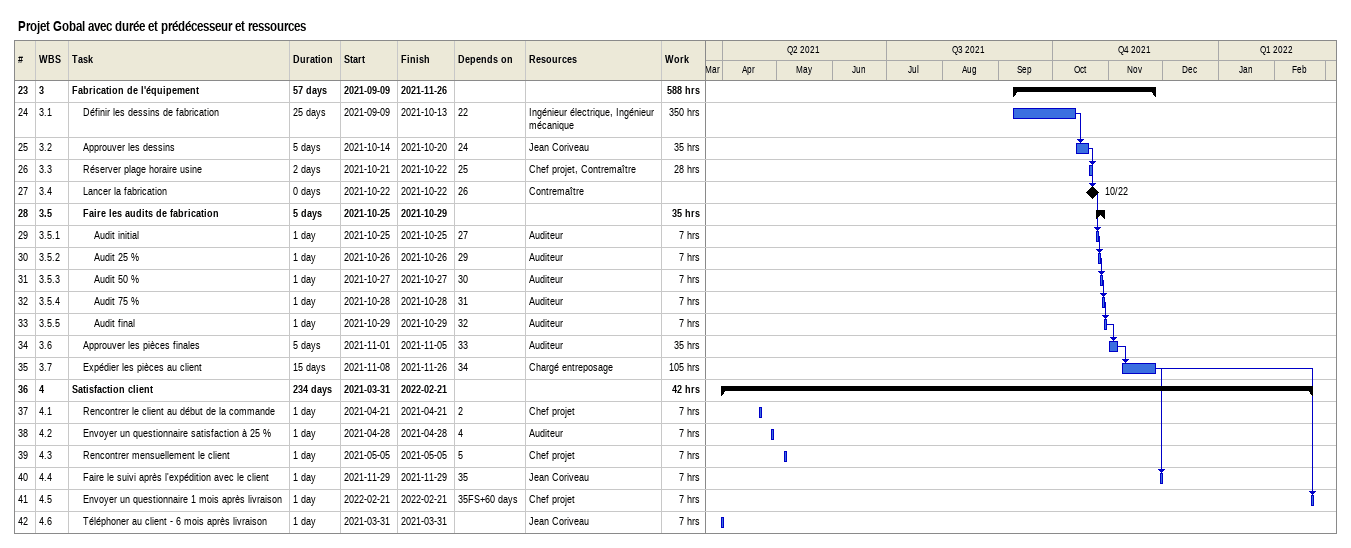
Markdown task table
Projet Gobal avec durée et prédécesseur et ressources

| ID | WBS | Task | Duration | Start | Finish | Predecessors | Resources | Work (h) |
|---|---|---|---|---|---|---|---|---|
| 23 | 3 | **Fabrication de l'équipement** | 57d | 2021-09-09 | 2021-11-26 |  |  | 588 |
| 24 | 3.1 | Définir les dessins de fabrication | 25d | 2021-09-09 | 2021-10-13 | 22 | Ingénieur électrique, Ingénieur mécanique | 350 |
| 25 | 3.2 | Approuver les dessins | 5d | 2021-10-14 | 2021-10-20 | 24 | Jean Coriveau | 35 |
| 26 | 3.3 | Réserver plage horaire usine | 2d | 2021-10-21 | 2021-10-22 | 25 | Chef projet, Contremaître | 28 |
| 27 | 3.4 | Lancer la fabrication | 0d | 2021-10-22 | 2021-10-22 | 26 | Contremaître |  |
| 28 | 3.5 | **Faire les audits de fabrication** | 5d | 2021-10-25 | 2021-10-29 |  |  | 35 |
| 29 | 3.5.1 | Audit initial | 1d | 2021-10-25 | 2021-10-25 | 27 | Auditeur | 7 |
| 30 | 3.5.2 | Audit 25 % | 1d | 2021-10-26 | 2021-10-26 | 29 | Auditeur | 7 |
| 31 | 3.5.3 | Audit 50 % | 1d | 2021-10-27 | 2021-10-27 | 30 | Auditeur | 7 |
| 32 | 3.5.4 | Audit 75 % | 1d | 2021-10-28 | 2021-10-28 | 31 | Auditeur | 7 |
| 33 | 3.5.5 | Audit final | 1d | 2021-10-29 | 2021-10-29 | 32 | Auditeur | 7 |
| 34 | 3.6 | Approuver les pièces finales | 5d | 2021-11-01 | 2021-11-05 | 33 | Auditeur | 35 |
| 35 | 3.7 | Expédier les pièces au client | 15d | 2021-11-08 | 2021-11-26 | 34 | Chargé entreposage | 105 |
| 36 | 4 | **Satisfaction client** | 234d | 2021-03-31 | 2022-02-21 |  |  | 42 |
| 37 | 4.1 | Rencontrer le client au début de la commande | 1d | 2021-04-21 | 2021-04-21 | 2 | Chef projet | 7 |
| 38 | 4.2 | Envoyer un questionnaire satisfaction à 25 % | 1d | 2021-04-28 | 2021-04-28 | 4 | Auditeur | 7 |
| 39 | 4.3 | Rencontrer mensuellement le client | 1d | 2021-05-05 | 2021-05-05 | 5 | Chef projet | 7 |
| 40 | 4.4 | Faire le suivi après l'expédition avec le client | 1d | 2021-11-29 | 2021-11-29 | 35 | Jean Coriveau | 7 |
| 41 | 4.5 | Envoyer un questionnaire 1 mois après livraison | 1d | 2022-02-21 | 2022-02-21 | 35FS+60d | Chef projet | 7 |
| 42 | 4.6 | Téléphoner au client - 6 mois après livraison | 1d | 2021-03-31 | 2021-03-31 |  | Jean Coriveau | 7 |
